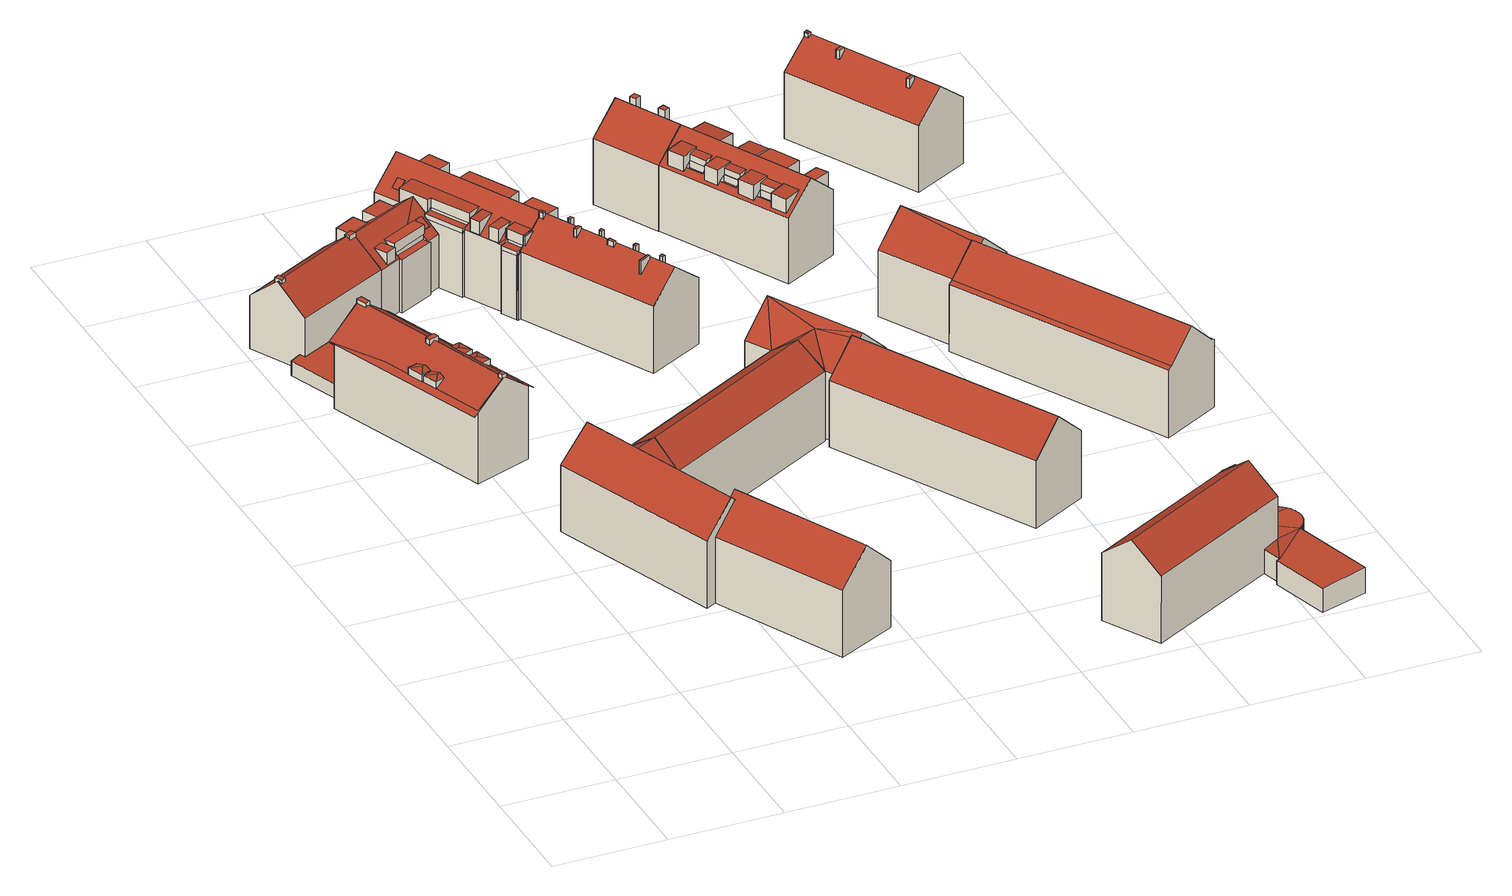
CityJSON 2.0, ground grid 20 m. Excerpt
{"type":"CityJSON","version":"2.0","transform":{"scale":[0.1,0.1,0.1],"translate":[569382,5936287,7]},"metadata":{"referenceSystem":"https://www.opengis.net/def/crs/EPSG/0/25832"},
"CityObjects":{
"building1":{"type":"Building","attributes":{"Grundfläche 2D":"90.822340","Grundhöhe NN":"7.813"},"geometry":[{"type":"Solid","lod":"3","boundaries":[[[[0,1,2,3,4,5]],[[3,2,6,7]],[[4,3,7,8]],[[5,4,8,9]],[[0,5,9,10]],[[1,0,10,11]],[[2,1,11,6]],[[9,8,7,6,11,10]]]],"semantics":{"surfaces":[{"type":"RoofSurface"},{"type":"WallSurface"},{"type":"GroundSurface"}],"values":[[0,1,1,1,1,1,1,2]]}}]},
"building2":{"type":"Building","attributes":{"Grundfläche 2D":"355.702320","Grundhöhe NN":"7.783"},"children":["building2-1","building2-2","building2-3"],"geometry":[{"type":"Solid","lod":"3","boundaries":[[[[12,13,14]],[[13,15,16,14]],[[13,12,17,15]],[[18,19,20,21]],[[19,18,22]],[[22,18,21,23]],[[24,25,26]],[[25,27,28,26]],[[25,24,29,27]],[[30,31,32,33,34,35,36,37,38,39,40,41,42],[43,44,45,46,47],[21,20,48,49,23]],[[50,51,52,53,54,55,30,42,41,40,39,38,37],[28,27,29,56,57],[16,15,17,58,59]],[[60,61,44,43]],[[61,60,62]],[[62,60,43,47]],[[12,14,59,58]],[[58,17,12]],[[59,14,16]],[[48,20,19]],[[49,22,23]],[[19,22,49,48]],[[24,26,57,56]],[[56,29,24]],[[57,26,28]],[[45,44,61]],[[46,62,47]],[[61,62,46,45]],[[52,51,50,37,36,35,34,63,64,65,66,67,68]],[[69,52,68,70]],[[71,42,72,69,70,73]],[[34,71,73,63]],[[66,65,64,63,73,70,68,67]],[[30,55,54,53,52,69,72,42]],[[42,71,34,33,32,31,30]]]],"semantics":{"surfaces":[{"type":"RoofSurface"},{"type":"WallSurface"},{"type":"GroundSurface"}],"values":[[0,0,0,0,0,0,0,0,0,0,0,0,0,0,1,1,1,1,1,1,1,1,1,1,1,1,1,1,1,1,2,0,0]]}}]},
"building2-1":{"type":"BuildingInstallation","parents":["building2"],"geometry":[{"type":"MultiSurface","lod":"3","boundaries":[[[74,75,76,77,78,79]],[[76,75,51,80]],[[38,81,77,76,80]],[[78,77,81,35]],[[35,36,37,50,51,75,74,79,78]]],"semantics":{"surfaces":[{"type":"RoofSurface"},{"type":"WallSurface"}],"values":[0,1,1,1,1]}}]},
"building2-2":{"type":"BuildingInstallation","parents":["building2"],"geometry":[{"type":"MultiSurface","lod":"3","boundaries":[[[82,83,84,85,86]],[[83,55,30,31,84]],[[85,84,31,87]],[[87,41,88,82,86,85]],[[83,82,88,55]]],"semantics":{"surfaces":[{"type":"RoofSurface"},{"type":"WallSurface"}],"values":[0,1,1,1,1]}}]},
"building2-3":{"type":"BuildingInstallation","parents":["building2"],"geometry":[{"type":"MultiSurface","lod":"3","boundaries":[[[89,90,91,92]],[[93,90,89,94,40]],[[93,95,91,90]],[[96,92,91,95,39]],[[96,94,89,92]]],"semantics":{"surfaces":[{"type":"RoofSurface"},{"type":"WallSurface"}],"values":[0,1,1,1,1]}}]},
"building3":{"type":"Building","attributes":{"Grundfläche 2D":"214.639971","Grundhöhe NN":"7.742"},"children":["building3-1","building3-2"],"geometry":[{"type":"Solid","lod":"3","boundaries":[[[[97,98,99,100,101,102,103,104]],[[101,100,99,98,105,106,107,102]],[[97,104,108,109]],[[105,98,97,109,110]],[[106,105,110,111]],[[104,103,102,107,106,111,108]],[[111,110,109,108]]]],"semantics":{"surfaces":[{"type":"RoofSurface"},{"type":"WallSurface"},{"type":"GroundSurface"}],"values":[[0,0,1,1,1,1,2]]}}]},
"building3-1":{"type":"BuildingInstallation","parents":["building3"],"geometry":[{"type":"MultiSurface","lod":"3","boundaries":[[[112,113,114,115]],[[103,113,112,107,102]],[[114,113,103,116]],[[114,116,101,117,115]],[[112,115,117,107]]],"semantics":{"surfaces":[{"type":"RoofSurface"},{"type":"WallSurface"}],"values":[0,1,1,1,1]}}]},
"building3-2":{"type":"BuildingInstallation","parents":["building3"],"geometry":[{"type":"MultiSurface","lod":"3","boundaries":[[[118,119,120,121,122]],[[123,120,119,118,124,99]],[[121,120,123,125]],[[121,125,100,126,122]],[[118,122,126,124]]],"semantics":{"surfaces":[{"type":"RoofSurface"},{"type":"WallSurface"}],"values":[0,1,1,1,1]}}]},
"building4":{"type":"Building","attributes":{"Grundfläche 2D":"684.116229","Grundhöhe NN":"7.608"},"geometry":[{"type":"Solid","lod":"3","boundaries":[[[[127,128,129]],[[130,128,127]],[[130,131,132,128]],[[133,128,132]],[[134,135,133,132]],[[136,137,129,128,133,138,139]],[[140,141,142,136,143,138,144,145]],[[141,146,147,142]],[[148,149,150,131,130,127,129,137,151,152]],[[134,132,131,150,153]],[[135,134,153,154]],[[144,138,133,135,154,155,145]],[[146,141,140,156,157]],[[147,146,157,158]],[[136,142,147,158,151,137]],[[136,139,143]],[[139,138,143]],[[140,145,155,156]],[[157,156,155,154,153,150,149,148,152,151,158]]]],"semantics":{"surfaces":[{"type":"RoofSurface"},{"type":"WallSurface"},{"type":"GroundSurface"}],"values":[[0,0,0,0,0,0,0,0,1,1,1,1,1,1,1,1,1,1,2]]}}]},
"building5":{"type":"Building","attributes":{"Grundfläche 2D":"169.123355","Grundhöhe NN":"7.732"},"children":["building5-1","building5-2"],"geometry":[{"type":"Solid","lod":"3","boundaries":[[[[159,160,161,162,163,164,165]],[[166,167,168,169,170,171,172]],[[173,174,175,176,177,178],[179,180,181,182],[168,167,183,184,185,170,169]],[[186,187,188,189,190,159,165,176,175,191,192]],[[193,194,195,196,197,198,199,176,165,164,200]],[[201,188,187]],[[196,195,202,203,188,201,187,204,205]],[[206,207,182,181]],[[190,189,208,209,194,193,163,162,161,160]],[[200,164,163,193]],[[160,159,190]],[[167,166,183]],[[171,170,185]],[[183,166,172,171,185,184]],[[189,188,203]],[[202,195,194]],[[202,194,209,208,189,203]],[[179,182,207]],[[180,206,181]],[[207,206,180,179]],[[173,178,177,210,211]],[[212,192,191,175,174,173,211,111]],[[187,186,192,212,213]],[[204,187,213,214]],[[205,204,214,215]],[[196,205,215,216]],[[197,196,216,217]],[[198,197,217,218]],[[177,176,199,219,210]],[[199,198,218,219]],[[214,213,212,111,211,210,219,218,217,216,215]]]],"semantics":{"surfaces":[{"type":"RoofSurface"},{"type":"WallSurface"},{"type":"GroundSurface"}],"values":[[0,0,0,0,0,0,0,0,1,1,1,1,1,1,1,1,1,1,1,1,1,1,1,1,1,1,1,1,1,1,2]]}}]},
"building5-1":{"type":"BuildingInstallation","parents":["building5"],"geometry":[{"type":"MultiSurface","lod":"3","boundaries":[[[220,221,222,223,224,225,226,227,228]],[[229,230,231,232,233,220,228,227,226,225]],[[234,235,229,225,224,223]],[[233,236,221,220]],[[236,237,234,223,222,221]]],"semantics":{"surfaces":[{"type":"RoofSurface"},{"type":"WallSurface"}],"values":[0,1,1,1,1]}}]},
"building5-2":{"type":"BuildingInstallation","parents":["building5"],"geometry":[{"type":"MultiSurface","lod":"3","boundaries":[[[238,239,240,241]],[[239,238,242,243]],[[240,239,243]],[[242,238,241]]],"semantics":{"surfaces":[{"type":"RoofSurface"},{"type":"WallSurface"}],"values":[0,1,1,1]}}]},
"building6":{"type":"Building","attributes":{"Grundfläche 2D":"398.720948","Grundhöhe NN":"7.079"},"geometry":[{"type":"Solid","lod":"3","boundaries":[[[[127,129,244,245]],[[130,127,245,246]],[[244,129,247,248]],[[246,245,244,248,249]],[[130,246,249,250]],[[129,127,130,250,251,247]],[[251,250,249,248,247]]]],"semantics":{"surfaces":[{"type":"RoofSurface"},{"type":"WallSurface"},{"type":"GroundSurface"}],"values":[[0,0,1,1,1,1,2]]}}]},
"building7":{"type":"Building","attributes":{"Grundfläche 2D":"336.572592","Grundhöhe NN":"7.694"},"children":["building7-1","building7-2","building7-3","building7-4"],"geometry":[{"type":"MultiSurface","lod":"3","boundaries":[[[252,253,254,255]],[[256,257,258,259,260,261,262,263]],[[264,265,266,267]],[[268,269,270,271]],[[272,273,274,275,276,277,278]],[[279,280,281,282,283,284,285,286,287,288,289]],[[290,291,292,293],[270,294,295,271],[255,254,296,297],[267,266,298,299]],[[277,300,291,290,301,302,280,279,289,288,303,304,256,305,306,307,308,272,278]],[[307,306,309,310,311]],[[296,254,253]],[[252,255,297]],[[253,252,297,296]],[[258,312,259]],[[257,256,304]],[[312,258,257,304]],[[313,314,262,261]],[[314,315,263,262]],[[305,256,263,315]],[[266,265,298]],[[299,264,267]],[[264,299,298,265]],[[270,269,294]],[[295,268,271]],[[269,268,295,294]],[[274,273,308,307]],[[307,311,316,276,275,274]],[[277,276,316]],[[308,273,272]],[[302,317,313,261,260,284,283,282,281]],[[284,260,259,312,285]],[[312,304,303,287,286,285]],[[303,288,287]],[[302,281,280]],[[293,292,318,319]],[[301,290,293,319,320]],[[313,317,302,301,320,219]],[[314,313,219,218]],[[315,314,218,321]],[[305,315,321,322]],[[309,306,305,322,323]],[[324,309,323,325]],[[326,324,325,327]],[[328,318,292,291,300,277,316,329,330,331,326,327,332]],[[218,219,320,319,318,328,332,327,325,323,322,321]]],"semantics":{"surfaces":[{"type":"RoofSurface"},{"type":"WallSurface"},{"type":"GroundSurface"}],"values":[0,0,0,0,0,0,0,0,0,1,1,1,1,1,1,1,1,1,1,1,1,1,1,1,1,1,1,1,1,1,1,1,1,1,1,1,1,1,1,1,1,1,1,2]}}]},
"building7-1":{"type":"BuildingInstallation","parents":["building7"],"geometry":[{"type":"MultiSurface","lod":"3","boundaries":[[[333,334,335,336]],[[336,335,337,338]],[[333,336,338,339]],[[334,333,339,340]],[[335,334,340,337]]],"semantics":{"surfaces":[{"type":"RoofSurface"},{"type":"WallSurface"}],"values":[0,1,1,1,1]}}]},
"building7-2":{"type":"BuildingInstallation","parents":["building7"],"geometry":[{"type":"MultiSurface","lod":"3","boundaries":[[[341,342,343,344]],[[341,344,345,346]],[[342,341,346]],[[344,343,345]]],"semantics":{"surfaces":[{"type":"RoofSurface"},{"type":"WallSurface"}],"values":[0,1,1,1]}}]},
"building7-3":{"type":"BuildingInstallation","parents":["building7"],"geometry":[{"type":"MultiSurface","lod":"3","boundaries":[[[347,348,330,329,349,310,350]],[[310,349,311]],[[329,316,311,349]],[[309,324,350,310]],[[324,326,347,350]],[[326,331,330,348,347]]],"semantics":{"surfaces":[{"type":"RoofSurface"},{"type":"WallSurface"}],"values":[0,1,1,1,1,1]}}]},
"building7-4":{"type":"BuildingInstallation","parents":["building7"],"geometry":[{"type":"MultiSurface","lod":"3","boundaries":[[[351,352,353,354]],[[352,351,355,356]],[[356,353,352]],[[355,351,354]]],"semantics":{"surfaces":[{"type":"RoofSurface"},{"type":"WallSurface"}],"values":[0,1,1,1]}}]},
"building8":{"type":"Building","attributes":{"Grundfläche 2D":"305.675459","Grundhöhe NN":"7.797"},"children":["building8-1","building8-2","building8-3","building8-4","building8-5","building8-6","building8-7","building8-8","building8-9"],"geometry":[{"type":"Solid","lod":"3","boundaries":[[[[357,291,358,359,300,360,361,360,300,362,316,363,364,365,366,367,368,369,370,371]],[[372,370,372,373]],[[369,374,375,376,291,357,371,370],[372,370,372,373]],[[360,361,360,300]],[[374,369,368,377,378]],[[375,374,378,379]],[[380,381,382,383,365,364,363,316,362,300,359,358,291,376,375,379,384]],[[366,365,383,385]],[[367,366,385,386]],[[368,367,386,377]],[[386,385,383,382,381,380,384,379,378,377]]]],"semantics":{"surfaces":[{"type":"RoofSurface"},{"type":"WallSurface"},{"type":"GroundSurface"}],"values":[[0,0,0,0,1,1,1,1,1,1,2]]}}]},
"building8-1":{"type":"BuildingInstallation","parents":["building8"],"geometry":[{"type":"MultiSurface","lod":"3","boundaries":[[[387,388,389,390]],[[390,389,391,392]],[[387,390,392,393]],[[393,394,388,387]],[[394,391,389,388]]],"semantics":{"surfaces":[{"type":"RoofSurface"},{"type":"WallSurface"}],"values":[0,1,1,1,1]}}]},
"building8-2":{"type":"BuildingInstallation","parents":["building8"],"geometry":[{"type":"MultiSurface","lod":"3","boundaries":[[[395,362,276,396]],[[316,397,396,276]],[[397,395,396]],[[276,362,316]]],"semantics":{"surfaces":[{"type":"RoofSurface"},{"type":"WallSurface"}],"values":[0,1,1,1]}}]},
"building8-3":{"type":"BuildingInstallation","parents":["building8"],"geometry":[{"type":"MultiSurface","lod":"3","boundaries":[[[398,399,400,401]],[[401,400,402,403]],[[398,401,403,404]],[[399,398,404,405]],[[400,399,405,402]]],"semantics":{"surfaces":[{"type":"RoofSurface"},{"type":"WallSurface"}],"values":[0,1,1,1,1]}}]},
"building8-4":{"type":"BuildingInstallation","parents":["building8"],"geometry":[{"type":"MultiSurface","lod":"3","boundaries":[[[406,407,408,409]],[[409,408,410,411]],[[406,409,411,412]],[[407,406,412,413]],[[408,407,413,410]]],"semantics":{"surfaces":[{"type":"RoofSurface"},{"type":"WallSurface"}],"values":[0,1,1,1,1]}}]},
"building8-5":{"type":"BuildingInstallation","parents":["building8"],"geometry":[{"type":"MultiSurface","lod":"3","boundaries":[[[414,415,416,417]],[[418,419,417,416]],[[419,420,414,417]],[[415,414,420,421]],[[416,415,421,418]]],"semantics":{"surfaces":[{"type":"RoofSurface"},{"type":"WallSurface"}],"values":[0,1,1,1,1]}}]},
"building8-6":{"type":"BuildingInstallation","parents":["building8"],"geometry":[{"type":"MultiSurface","lod":"3","boundaries":[[[422,423,424,425,426,427,428]],[[425,424,429,372]],[[426,425,372,430]],[[427,426,430,431]],[[428,427,431,432]],[[373,429,424,423,422,428,432,433]]],"semantics":{"surfaces":[{"type":"RoofSurface"},{"type":"WallSurface"}],"values":[0,1,1,1,1,1]}}]},
"building8-7":{"type":"BuildingInstallation","parents":["building8"],"geometry":[{"type":"MultiSurface","lod":"3","boundaries":[[[434,435,436,437]],[[437,436,438,439]],[[434,437,439,440]],[[435,434,440,441]],[[436,435,441,438]]],"semantics":{"surfaces":[{"type":"RoofSurface"},{"type":"WallSurface"}],"values":[0,1,1,1,1]}}]},
"building8-8":{"type":"BuildingInstallation","parents":["building8"],"geometry":[{"type":"MultiSurface","lod":"3","boundaries":[[[442,443,444,445,446,447]],[[443,442,358,359]],[[443,359,360,448,445,444]],[[448,449,446,445]],[[358,442,447,446,449,361]]],"semantics":{"surfaces":[{"type":"RoofSurface"},{"type":"WallSurface"}],"values":[0,1,1,1,1]}}]},
"building8-9":{"type":"BuildingInstallation","parents":["building8"],"geometry":[{"type":"MultiSurface","lod":"3","boundaries":[[[450,451,452,453]],[[453,452,454,455]],[[450,453,455,456]],[[451,450,456,457]],[[452,451,457,454]]],"semantics":{"surfaces":[{"type":"RoofSurface"},{"type":"WallSurface"}],"values":[0,1,1,1,1]}}]},
"building9":{"type":"Building","attributes":{"Grundfläche 2D":"687.484599","Grundhöhe NN":"7.619"},"geometry":[{"type":"Solid","lod":"3","boundaries":[[[[458,459,460,461,462]],[[463,464,460,459,465]],[[464,466,467,468]],[[469,246,468]],[[246,460,468]],[[245,460,246]],[[461,460,245]],[[468,460,464]],[[470,471,472,473,474]],[[471,475,476,463,477,478,472]],[[466,464,463,476,479,480]],[[467,466,480,481]],[[469,468,467,481,482]],[[462,461,245,246,469,482,483]],[[475,471,470,484,485]],[[476,475,485,479]],[[465,477,463]],[[477,465,459,478]],[[483,486,474,473,472,478,459,458,462]],[[470,474,486,484]],[[485,484,486,483,482,481,480,479]]]],"semantics":{"surfaces":[{"type":"RoofSurface"},{"type":"WallSurface"},{"type":"GroundSurface"}],"values":[[0,0,0,0,0,0,0,0,0,0,1,1,1,1,1,1,1,1,1,1,2]]}}]},
"building10":{"type":"Building","attributes":{"Grundfläche 2D":"557.647235","Grundhöhe NN":"7.546"},"geometry":[{"type":"Solid","lod":"3","boundaries":[[[[487,488,489,490]],[[491,492,489,488]],[[493,494,495,496]],[[496,488,487,497,493]],[[498,499,500,501,502,503,504,505,506,507,508,509,510,511,512,513,514,515,516,517,518,519,520,521,522,523,524,525]],[[521,526,522]],[[526,527,522]],[[528,529,530,531,532,533,534,535,536,537,521,520,538,539]],[[540,541,542,543,544,545,521,537]],[[546,547,521,545]],[[548,521,547]],[[526,521,549]],[[550,527,526]],[[522,527,551,552,553]],[[491,549,521,492]],[[554,490,489,492,521,548,555]],[[487,490,554,556]],[[494,493,497,557,558]],[[526,495,494,558,559,550]],[[491,488,496,495,526,549]],[[497,487,556,557]],[[523,522,560,561]],[[524,523,561,562]],[[525,524,562,563]],[[498,525,563,564]],[[499,498,564,565]],[[500,499,565,566]],[[501,500,566,567]],[[502,501,567,568]],[[503,502,568,569]],[[504,503,569,570]],[[505,504,570,571]],[[506,505,571,572]],[[507,506,572,573]],[[508,507,573,574]],[[509,508,574,575]],[[510,509,575,576]],[[511,510,576,577]],[[512,511,577,578]],[[513,512,578,579]],[[514,513,579,580]],[[515,514,580,581]],[[516,515,581,582]],[[517,516,582,583]],[[518,517,583,584]],[[519,518,584,585]],[[520,519,585,586]],[[538,520,586,587]],[[539,538,587,588]],[[528,539,588,589]],[[529,528,589,590]],[[530,529,590,591]],[[531,530,591,592]],[[532,531,592,593]],[[533,532,593,594]],[[534,533,594,595]],[[535,534,595,596]],[[536,535,596,597]],[[537,536,597,598]],[[540,537,598,599]],[[541,540,599,600]],[[542,541,600,601]],[[543,542,601,602]],[[544,543,602,603]],[[545,544,603,604]],[[546,545,604,605]],[[547,546,605,606]],[[548,547,606,555]],[[527,550,559,607]],[[551,527,607,608]],[[552,551,608,609]],[[553,552,609,610]],[[522,553,610,560]],[[554,555,606,605,604,603,602,601,600,599,598,597,596,595,594,593,592,591,590,589,588,587,586,585,584,583,582,581,580,579,578,577,576,575,574,573,572,571,570,569,568,567,566,565,564,563,562,561,560,610,609,608,607,559,558,557,556]]]],"semantics":{"surfaces":[{"type":"RoofSurface"},{"type":"WallSurface"},{"type":"GroundSurface"}],"values":[[0,0,0,0,0,0,0,0,0,0,0,0,0,0,1,1,1,1,1,1,1,1,1,1,1,1,1,1,1,1,1,1,1,1,1,1,1,1,1,1,1,1,1,1,1,1,1,1,1,1,1,1,1,1,1,1,1,1,1,1,1,1,1,1,1,1,1,1,1,1,1,1,1,2]]}}]},
"building11":{"type":"Building","attributes":{"Grundfläche 2D":"147.270565","Grundhöhe NN":"7.702"},"children":["building11-1","building11-2"],"geometry":[{"type":"Solid","lod":"3","boundaries":[[[[611,612,613,614]],[[612,615,616,613]],[[615,612,611,617,618]],[[616,615,618,619]],[[614,613,616,619,620]],[[611,614,620,617]],[[618,617,620,619]]]],"semantics":{"surfaces":[{"type":"RoofSurface"},{"type":"WallSurface"},{"type":"GroundSurface"}],"values":[[0,0,1,1,1,1,2]]}}]},
"building11-1":{"type":"BuildingInstallation","parents":["building11"],"geometry":[{"type":"MultiSurface","lod":"3","boundaries":[[[621,622,623,624]],[[625,626,624,623]],[[621,624,626,627]],[[621,627,628,622]],[[628,625,623,622]]],"semantics":{"surfaces":[{"type":"RoofSurface"},{"type":"WallSurface"}],"values":[0,1,1,1,1]}}]},
"building11-2":{"type":"BuildingInstallation","parents":["building11"],"geometry":[{"type":"MultiSurface","lod":"3","boundaries":[[[629,630,631,632]],[[632,631,633,634]],[[629,632,634,635]],[[630,629,635,636]],[[631,630,636,633]]],"semantics":{"surfaces":[{"type":"RoofSurface"},{"type":"WallSurface"}],"values":[0,1,1,1,1]}}]},
"building12":{"type":"Building","attributes":{"Grundfläche 2D":"296.032783","Grundhöhe NN":"7.753"},"children":["building12-1","building12-2","building12-3","building12-4","building12-5","building12-6","building12-7"],"geometry":[{"type":"MultiSurface","lod":"3","boundaries":[[[637,638,639,640]],[[641,642,643,644]],[[645,646,647,648]],[[649,650,651,652,653,654]],[[655,612,611,656],[649,657,658,659,660,661,662,663,650],[664,665,666,667,668,669,670,671,672],[673,674,675,676,677,678,679,680,681],[648,682,683,645]],[[684,685,612,655,686],[643,687,688,644],[639,689,690,640],[691,692,693,694]],[[695,696,692,691]],[[697,698,699,675,674,700]],[[701,702,703,672,671,704]],[[689,639,638]],[[637,640,690]],[[638,637,690,689]],[[643,642,687]],[[688,641,644]],[[642,641,688,687]],[[648,647,682]],[[683,646,645]],[[647,646,683,682]],[[662,661,658,705,657,649,654,653,652]],[[651,650,663]],[[652,651,663,662]],[[692,696,693]],[[694,695,691]],[[696,695,694,693]],[[697,700,673,681]],[[677,706,676,675,699,698,697,681,680]],[[700,674,673]],[[704,670,669,701]],[[665,707,664,672,703,702,701,669,668]],[[670,704,671]],[[686,655,656,708,709]],[[684,686,709,710]],[[711,611,612,685,684,710,712]],[[656,611,711,708]],[[711,712,710,709,708]]],"semantics":{"surfaces":[{"type":"RoofSurface"},{"type":"WallSurface"},{"type":"GroundSurface"}],"values":[0,0,0,0,0,0,0,0,0,1,1,1,1,1,1,1,1,1,1,1,1,1,1,1,1,1,1,1,1,1,1,1,1,1,2]}}]},
"building12-1":{"type":"BuildingInstallation","parents":["building12"],"geometry":[{"type":"MultiSurface","lod":"3","boundaries":[[[713,714,715,716]],[[659,658,714,713]],[[661,715,714,658]],[[716,715,661,660]],[[660,659,713,716]]],"semantics":{"surfaces":[{"type":"RoofSurface"},{"type":"WallSurface"}],"values":[0,1,1,1,1]}}]},
"building12-2":{"type":"BuildingInstallation","parents":["building12"],"geometry":[{"type":"MultiSurface","lod":"3","boundaries":[[[717,718,719,720]],[[718,717,666,665]],[[668,719,718,665]],[[720,719,668,667]],[[717,720,667,666]]],"semantics":{"surfaces":[{"type":"RoofSurface"},{"type":"WallSurface"}],"values":[0,1,1,1,1]}}]},
"building12-3":{"type":"BuildingInstallation","parents":["building12"],"geometry":[{"type":"MultiSurface","lod":"3","boundaries":[[[721,722,723,724]],[[723,722,725]],[[721,724,726]],[[722,721,726,725]]],"semantics":{"surfaces":[{"type":"RoofSurface"},{"type":"WallSurface"}],"values":[0,1,1,1]}}]},
"building12-4":{"type":"BuildingInstallation","parents":["building12"],"geometry":[{"type":"MultiSurface","lod":"3","boundaries":[[[727,728,676,706]],[[678,728,727]],[[677,678,727,706]]],"semantics":{"surfaces":[{"type":"RoofSurface"},{"type":"WallSurface"}],"values":[0,1,1]}}]},
"building12-5":{"type":"BuildingInstallation","parents":["building12"],"geometry":[{"type":"MultiSurface","lod":"3","boundaries":[[[729,730,731,732]],[[729,678,677,730]],[[680,731,730,677]],[[732,731,680,679]],[[679,678,729,732]]],"semantics":{"surfaces":[{"type":"RoofSurface"},{"type":"WallSurface"}],"values":[0,1,1,1,1]}}]},
"building12-6":{"type":"BuildingInstallation","parents":["building12"],"geometry":[{"type":"MultiSurface","lod":"3","boundaries":[[[705,733,734,657]],[[734,733,659]],[[658,659,733,705]]],"semantics":{"surfaces":[{"type":"RoofSurface"},{"type":"WallSurface"}],"values":[0,1,1]}}]},
"building12-7":{"type":"BuildingInstallation","parents":["building12"],"geometry":[{"type":"MultiSurface","lod":"3","boundaries":[[[707,735,736,664]],[[736,735,666]],[[665,666,735,707]]],"semantics":{"surfaces":[{"type":"RoofSurface"},{"type":"WallSurface"}],"values":[0,1,1]}}]},
"building13":{"type":"Building","attributes":{"Grundfläche 2D":"696.370074","Grundhöhe NN":"7.705"},"geometry":[{"type":"Solid","lod":"3","boundaries":[[[[737,738,739,740,741]],[[742,743,744,737,741]],[[744,745,746,737]],[[747,748,749]],[[748,750,749]],[[743,751,752,753,754,750,748]],[[753,755,756,754]],[[755,757,758,756]],[[739,738,759,760]],[[761,745,744,743,748,747,762]],[[746,745,761,763]],[[759,738,737,746,763]],[[747,749,764,762]],[[742,751,743]],[[751,742,741,752]],[[760,765,757,755,753,752,741,740,739]],[[758,757,765,766]],[[749,750,754,756,758,766,764]],[[763,761,762,764,766,765,760,759]]]],"semantics":{"surfaces":[{"type":"RoofSurface"},{"type":"WallSurface"},{"type":"GroundSurface"}],"values":[[0,0,0,0,0,0,0,0,1,1,1,1,1,1,1,1,1,1,2]]}}]},
"building14":{"type":"Building","attributes":{"Grundfläche 2D":"303.536653","Grundhöhe NN":"7.784"},"children":["building14-1","building14-2","building14-3"],"geometry":[{"type":"Solid","lod":"3","boundaries":[[[[767,768,769,770,771,772]],[[773,774,775,769,768,767]],[[770,769,775,776,777]],[[771,770,777,778]],[[772,771,778,779]],[[767,772,779,780]],[[781,774,773,767,780,782]],[[775,774,781,776]],[[780,779,778,777,776,781,782]]]],"semantics":{"surfaces":[{"type":"RoofSurface"},{"type":"WallSurface"},{"type":"GroundSurface"}],"values":[[0,0,1,1,1,1,1,1,2]]}}]},
"building14-1":{"type":"BuildingInstallation","parents":["building14"],"geometry":[{"type":"MultiSurface","lod":"3","boundaries":[[[783,784,785,786]],[[787,788,786,785]],[[788,789,783,786]],[[784,783,789,790]],[[785,784,790,787]]],"semantics":{"surfaces":[{"type":"RoofSurface"},{"type":"WallSurface"}],"values":[0,1,1,1,1]}}]},
"building14-2":{"type":"BuildingInstallation","parents":["building14"],"geometry":[{"type":"MultiSurface","lod":"3","boundaries":[[[791,792,793,794]],[[794,793,795,796]],[[791,794,796,797]],[[797,798,792,791]],[[798,795,793,792]]],"semantics":{"surfaces":[{"type":"RoofSurface"},{"type":"WallSurface"}],"values":[0,1,1,1,1]}}]},
"building14-3":{"type":"BuildingInstallation","parents":["building14"],"geometry":[{"type":"MultiSurface","lod":"3","boundaries":[[[799,800,801,802]],[[767,773,801,800]],[[802,801,773,803]],[[803,768,799,802]],[[768,767,800,799]]],"semantics":{"surfaces":[{"type":"RoofSurface"},{"type":"WallSurface"}],"values":[0,1,1,1,1]}}]}
},
"vertices":[
[55,1335,34],[35,1322,34],[76,1211,34],[143,1236,34],[112,1351,34],[60,1325,34],[76,1211,8],[143,1236,8],[112,1351,8],[60,1325,8],[55,1335,8],[35,1322,8],
[134,987,155],[144,1006,157],[124,1014,155],[149,1008,157],[140,1021,155],[150,993,155],[221,1027,158],[230,1046,155],[214,1040,155],[215,1025,158],[240,1017,155],[224,1011,155],[123,1016,155],[132,1036,157],[112,1045,155],[138,1038,157],[129,1051,155],[140,1022,155],[219,917,182],[223,918,179],[280,939,135],[167,1244,135],[158,1241,142],[111,1224,178],[110,1224,179],[106,1222,182],[113,1204,182],[161,1074,182],[165,1064,182],[216,925,182],[219,918,182],[201,1062,158],[200,1077,155],[216,1083,142],[226,1054,142],[210,1048,155],[230,1046,142],[240,1017,142],[103,1221,179],[102,1221,179],[55,1203,142],[45,1199,135],[158,894,135],[215,915,179],[123,1016,142],[112,1045,142],[134,987,142],[124,1014,142],[207,1064,158],[216,1083,155],[226,1054,155],[158,1241,8],[111,1224,8],[110,1224,8],[103,1221,8],[102,1221,8],[55,1203,8],[167,899,142],[167,899,8],[270,937,142],[215,916,179],[270,937,8],
[103,1221,187],[102,1221,187],[109,1203,187],[118,1206,187],[111,1224,187],[110,1224,187],[109,1203,179],[118,1206,178],
[212,924,187],[215,915,187],[223,918,187],[220,927,187],[216,925,187],[220,927,179],[212,924,179],
[156,1061,186],[173,1067,186],[170,1077,186],[153,1071,186],[173,1067,175],[156,1061,175],[170,1077,175],[153,1071,175],
[9,1425,104],[35,1375,151],[37,1376,151],[45,1380,151],[190,1455,151],[203,1461,151],[201,1465,148],[177,1512,104],[60,1325,104],[229,1411,104],[206,1456,146],[177,1512,7],[9,1425,7],[60,1325,7],[229,1411,7],
[206,1456,154],[201,1465,154],[188,1458,154],[193,1450,154],[188,1458,148],[193,1450,146],
[34,1383,154],[37,1376,154],[40,1371,154],[48,1375,154],[42,1388,154],[40,1371,147],[34,1383,144],[48,1375,147],[42,1388,144],
[369,674,167],[330,653,167],[387,623,128],[350,725,128],[337,758,128],[282,738,182],[394,436,182],[227,718,128],[341,410,128],[399,449,174],[443,471,128],[402,440,174],[403,440,173],[474,186,129],[527,212,184],[408,453,184],[403,440,174],[394,436,164],[359,419,127],[580,238,129],[461,479,129],[369,674,6],[350,725,6],[337,758,6],[443,471,6],[387,623,6],[227,718,6],[341,410,6],[359,419,6],[474,186,6],[580,238,6],[461,479,6],
[254,1457,129],[264,1437,129],[266,1439,129],[328,1470,129],[331,1472,129],[321,1491,129],[306,1483,129],[201,1520,128],[215,1495,128],[219,1497,128],[220,1498,128],[252,1514,128],[239,1540,128],[237,1539,128],[178,1510,104],[203,1461,149],[204,1459,150],[335,1526,150],[309,1577,104],[238,1541,104],[260,1551,105],[298,1570,105],[311,1544,128],[273,1525,128],[201,1520,105],[237,1539,105],[239,1540,105],[244,1417,104],[269,1430,104],[270,1431,104],[266,1439,111],[264,1437,111],[229,1411,105],[230,1410,104],[331,1472,112],[328,1470,112],[332,1461,104],[333,1461,104],[356,1473,104],[343,1498,127],[348,1501,127],[326,1482,122],[271,1431,104],[328,1470,104],[266,1439,104],[272,1425,104],[335,1457,104],[298,1570,128],[260,1551,128],[280,1446,111],[294,1453,112],[309,1577,7],[178,1510,7],[230,1410,7],[269,1430,7],[272,1425,7],[335,1457,7],[333,1461,7],[356,1473,7],[343,1498,7],[348,1501,7],
[337,1497,129],[325,1491,129],[328,1485,123],[332,1477,116],[338,1480,116],[345,1483,116],[341,1491,123],[339,1494,127],[338,1496,128],[345,1483,115],[341,1491,122],[339,1494,126],[338,1496,127],[337,1497,128],[332,1477,115],[338,1480,115],[325,1491,128],[328,1485,122],
[243,1419,128],[261,1428,128],[248,1452,128],[230,1443,128],[243,1419,105],[261,1428,105],
[722,807,128],[696,854,167],[671,900,128],[387,623,1],[722,807,1],[671,900,1],[350,725,1],[369,674,1],
[526,1395,154],[503,1440,154],[478,1427,154],[501,1383,154],[385,1434,132],[391,1436,132],[356,1503,132],[351,1501,132],[349,1499,132],[348,1501,132],[343,1498,132],[378,1430,132],[426,1589,154],[408,1626,154],[383,1613,154],[402,1577,154],[490,1465,154],[445,1553,154],[420,1541,154],[466,1452,154],[445,1380,156],[425,1370,155],[426,1368,155],[427,1366,155],[441,1338,155],[461,1349,156],[456,1359,156],[354,1559,157],[351,1565,157],[323,1551,155],[335,1526,155],[348,1501,155],[349,1499,155],[356,1503,155],[391,1436,155],[392,1434,155],[413,1445,157],[360,1549,157],[349,1621,177],[483,1360,177],[533,1386,129],[400,1647,129],[445,1553,131],[490,1465,131],[503,1440,131],[526,1395,131],[408,1626,131],[426,1589,131],[471,1354,166],[300,1595,129],[323,1551,129],[392,1434,137],[391,1436,137],[382,1432,129],[413,1372,129],[426,1368,137],[425,1370,137],[418,1362,129],[421,1364,132],[427,1366,137],[356,1503,137],[348,1501,129],[343,1498,124],[378,1430,124],[441,1338,137],[335,1526,129],[533,1386,7],[400,1647,7],[300,1595,7],[378,1430,7],[382,1432,7],[418,1362,7],[413,1360,124],[413,1360,7],[428,1332,124],[428,1332,7],[471,1354,7],[441,1338,132],[436,1336,132],[433,1334,129],[433,1334,7],
[330,1564,141],[342,1570,153],[335,1584,153],[323,1578,141],[335,1584,152],[323,1578,140],[330,1564,140],[342,1570,152],
[414,1372,154],[441,1386,155],[433,1403,156],[405,1389,154],[405,1389,129],[414,1372,129],
[428,1332,132],[433,1334,132],[427,1366,132],[413,1360,132],
[388,1423,154],[397,1406,154],[424,1420,156],[415,1437,156],[388,1423,129],[397,1406,129],
[487,1352,177],[481,1359,175],[476,1356,170],[477,1353,170],[485,1352,175],[460,1348,155],[433,1334,130],[428,1332,125],[427,1331,124],[428,1329,124],[434,1332,130],[556,1095,130],[605,1120,177],[507,1311,177],[505,1317,177],[510,1318,173],[510,1320,171],[657,1147,130],[534,1386,130],[533,1386,131],[556,1095,8],[657,1147,8],[534,1386,8],[471,1354,8],[433,1334,8],[428,1332,8],[427,1331,8],[533,1386,8],[428,1329,8],[434,1332,8],
[505,1287,181],[508,1282,181],[518,1287,181],[515,1292,181],[518,1287,175],[515,1292,175],[505,1287,165],[508,1282,165],
[462,1345,155],[443,1335,155],[443,1335,137],
[547,1263,181],[544,1268,181],[539,1265,181],[541,1260,181],[539,1265,171],[541,1260,171],[547,1263,166],[544,1268,166],
[561,1153,181],[580,1163,181],[578,1166,181],[559,1156,181],[578,1166,174],[559,1156,156],[561,1153,156],[580,1163,174],
[545,1223,181],[549,1225,181],[544,1236,181],[539,1234,181],[544,1236,175],[539,1234,171],[545,1223,171],[549,1225,175],
[511,1320,181],[510,1320,181],[509,1319,181],[510,1318,181],[512,1314,181],[518,1317,181],[515,1322,181],[509,1319,173],[512,1314,173],[518,1317,167],[515,1322,167],[511,1320,171],
[599,1158,181],[594,1156,181],[597,1150,181],[602,1153,181],[597,1150,172],[602,1153,167],[599,1158,167],[594,1156,172],
[481,1359,181],[476,1356,181],[477,1353,181],[480,1348,181],[485,1351,181],[485,1352,181],[480,1348,170],[485,1351,175],
[578,1201,181],[575,1206,181],[570,1203,181],[572,1198,181],[570,1203,172],[572,1198,172],[578,1201,166],[575,1206,166],
[768,808,167],[775,811,174],[734,874,167],[722,807,129],[732,788,129],[780,804,175],[787,807,183],[780,803,174],[839,835,128],[748,1001,128],[697,973,183],[646,946,128],[912,421,129],[963,449,183],[768,808,183],[732,788,143],[717,780,128],[1015,477,129],[825,828,129],[780,803,176],[775,811,176],[825,828,6],[839,835,6],[748,1001,6],[646,946,6],[732,788,6],[912,421,6],[1015,477,6],[717,780,6],
[1158,270,129],[1171,247,150],[1179,252,150],[1167,275,129],[1184,223,129],[1192,228,129],[920,72,174],[948,22,129],[1214,168,129],[1186,219,174],[892,124,129],[1267,190,52],[1269,192,52],[1270,194,52],[1272,197,52],[1273,199,52],[1274,202,52],[1275,204,52],[1276,207,52],[1276,210,52],[1277,212,52],[1277,215,52],[1277,218,52],[1277,221,52],[1276,224,52],[1276,226,52],[1275,229,52],[1274,232,52],[1274,234,52],[1272,237,52],[1271,239,52],[1270,242,52],[1268,244,52],[1266,246,52],[1192,228,52],[1259,182,52],[1261,184,52],[1263,186,52],[1265,188,52],[1214,168,52],[1193,114,49],[1260,252,52],[1258,254,52],[1256,255,52],[1253,256,52],[1251,258,52],[1248,259,52],[1246,260,52],[1243,260,52],[1240,261,52],[1238,261,52],[1264,248,52],[1262,250,52],[1235,262,52],[1232,262,52],[1229,262,52],[1227,261,52],[1224,261,52],[1221,260,52],[1219,259,52],[1216,258,52],[1185,242,52],[1184,223,52],[1183,150,49],[1187,112,49],[1218,5,49],[1303,31,52],[1167,275,5],[1185,242,5],[1158,270,5],[892,124,5],[948,22,5],[1183,150,5],[1259,182,5],[1261,184,5],[1263,186,5],[1265,188,5],[1267,190,5],[1269,192,5],[1270,194,5],[1272,197,5],[1273,199,5],[1274,202,5],[1275,204,5],[1276,207,5],[1276,210,5],[1277,212,5],[1277,215,5],[1277,218,5],[1277,221,5],[1276,224,5],[1276,226,5],[1275,229,5],[1274,232,5],[1274,234,5],[1272,237,5],[1271,239,5],[1270,242,5],[1268,244,5],[1266,246,5],[1264,248,5],[1262,250,5],[1260,252,5],[1258,254,5],[1256,255,5],[1253,256,5],[1251,258,5],[1248,259,5],[1246,260,5],[1243,260,5],[1240,261,5],[1238,261,5],[1235,262,5],[1232,262,5],[1229,262,5],[1227,261,5],[1224,261,5],[1221,260,5],[1219,259,5],[1216,258,5],[1193,114,5],[1187,112,5],[1218,5,5],[1303,31,5],
[741,1488,128],[791,1514,176],[731,1631,176],[681,1605,128],[841,1540,128],[781,1656,128],[741,1488,7],[841,1540,7],[781,1656,7],[681,1605,7],
[791,1559,182],[786,1570,182],[775,1565,182],[781,1554,182],[775,1565,169],[781,1554,169],[791,1559,159],[786,1570,159],
[765,1611,182],[759,1622,182],[749,1616,182],[754,1605,182],[749,1616,169],[754,1605,169],[765,1611,159],[759,1622,159],
[866,1483,158],[841,1533,158],[811,1518,160],[837,1468,160],[927,1364,159],[901,1416,159],[871,1401,160],[898,1349,160],[876,1308,160],[847,1293,158],[861,1266,158],[890,1281,160],[861,1338,161],[846,1367,161],[817,1352,159],[831,1323,159],[837,1326,160],[845,1330,160],[911,1282,176],[861,1256,128],[859,1337,159],[845,1330,145],[860,1301,145],[852,1297,137],[837,1326,137],[831,1323,132],[817,1352,132],[794,1463,159],[780,1456,145],[795,1426,145],[787,1422,137],[772,1451,137],[767,1449,132],[752,1477,132],[782,1492,161],[796,1464,161],[786,1412,132],[814,1427,160],[827,1403,160],[825,1402,159],[812,1395,145],[827,1366,145],[818,1362,137],[803,1391,137],[798,1388,132],[861,1266,132],[847,1293,132],[842,1540,128],[841,1540,129],[961,1308,128],[901,1416,132],[927,1364,132],[841,1533,132],[866,1483,132],[870,1404,160],[853,1437,160],[882,1452,132],[899,1419,132],[899,1419,158],[882,1452,158],[798,1388,159],[803,1391,159],[812,1395,159],[786,1412,159],[767,1449,159],[772,1451,159],[780,1456,160],[752,1477,159],[845,1330,157],[812,1395,157],[780,1456,157],[861,1256,8],[961,1308,8],[842,1540,8],[741,1488,8],[841,1540,8],
[860,1301,132],[845,1330,132],[837,1326,132],[852,1297,132],
[795,1426,132],[780,1456,132],[772,1451,132],[787,1422,132],
[954,1313,159],[943,1333,159],[914,1318,160],[925,1298,160],[943,1333,132],[954,1313,132],
[827,1366,157],[840,1373,159],
[827,1366,132],[812,1395,132],[803,1391,132],[818,1362,132],
[860,1301,157],[874,1308,159],
[795,1426,157],[809,1434,159],
[1001,1139,182],[949,1110,129],[1022,975,129],[1059,995,166],[1067,999,174],[1072,990,174],[1073,990,174],[1080,994,182],[1131,1022,129],[1052,1166,129],[1116,1014,130],[1109,1010,135],[1318,643,130],[1311,638,135],[1072,990,175],[1067,999,175],[1059,995,183],[1267,615,183],[1014,970,135],[1221,590,135],[1007,967,130],[1214,586,130],[949,1110,7],[1022,975,7],[1131,1022,7],[1116,1014,7],[1052,1166,7],[1318,643,7],[1007,967,7],[1214,586,7],
[1087,1691,176],[1090,1683,176],[1211,1453,176],[1261,1479,130],[1137,1717,130],[1089,1692,174],[1081,1688,171],[1036,1664,130],[1161,1427,130],[1161,1427,8],[1261,1479,8],[1137,1717,8],[1089,1692,8],[1087,1691,8],[1036,1664,8],[1081,1688,8],
[1173,1488,179],[1184,1494,179],[1181,1500,179],[1170,1494,179],[1181,1500,172],[1170,1494,162],[1173,1488,162],[1184,1494,172],
[1105,1619,179],[1109,1613,179],[1119,1619,179],[1116,1625,179],[1119,1619,172],[1116,1625,172],[1105,1619,163],[1109,1613,163],
[1090,1683,179],[1087,1691,179],[1081,1688,179],[1085,1680,179],[1085,1680,171]
]}
